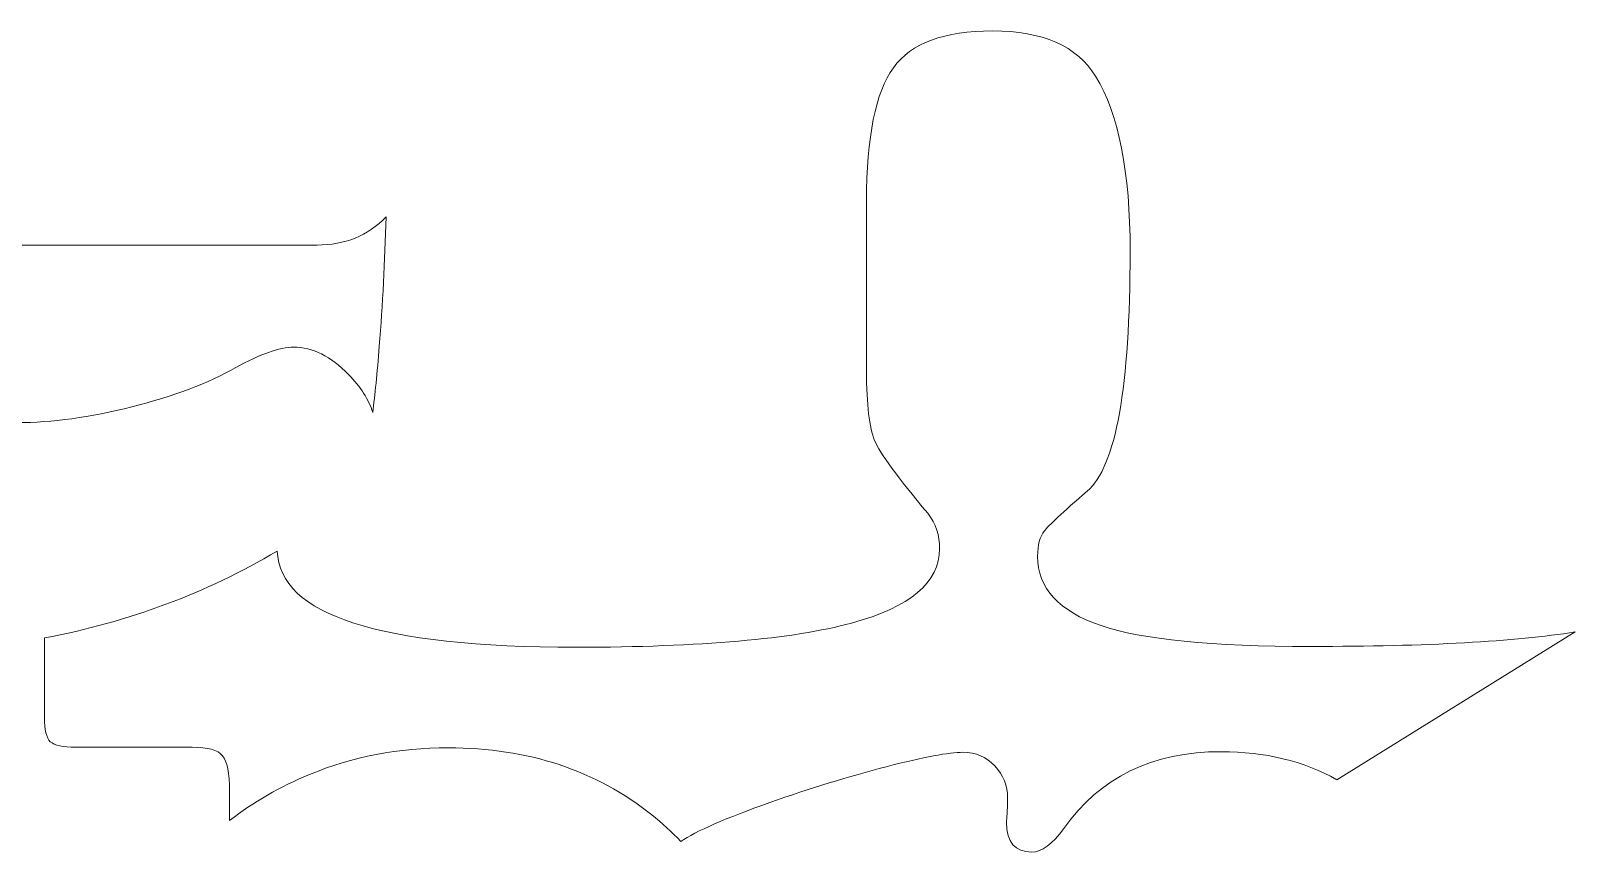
# Model space of a CAD drawing. Header units: millimetres. Extents: x -431 to 186, y -15 to 284.
# Drawn here: x -274.68 to -254.38, y 102.17 to 112.96 of the extents above; entities that cross this region are included whole.
import ezdxf

# ---------------------------------------------------------------- set-up
doc = ezdxf.new("R2010")
doc.units = ezdxf.units.MM
doc.header["$MEASUREMENT"] = 0
doc.layers.add('Capa 1', color=7, linetype='Continuous')

msp = doc.modelspace()

# ---------------------------------------------------------------- linework, layer by layer
at = {"layer": 'Capa 1', "color": 240, "lineweight": 9}
for points, knots in [([(-254.3824, 105.0606), (-255.1638, 104.934), (-256.3208, 104.8698), (-257.8564, 104.8698), (-257.8564, 104.8698), (-259.1542, 104.8698), (-260.0758, 104.9622), (-260.6112, 105.1428), (-260.6112, 105.1428), (-261.1662, 105.3312), (-261.4458, 105.635), (-261.4458, 106.054), (-261.4458, 106.054), (-261.4458, 106.204), (-261.417, 106.3152), (-261.3588, 106.3844), (-261.3588, 106.3844), (-261.3058, 106.4574), (-261.118, 106.6306), (-260.7944, 106.9112), (-260.7944, 106.9112), (-260.4182, 107.2266), (-260.2298, 108.276), (-260.2298, 110.0636), (-260.2298, 110.0636), (-260.2298, 111.1016), (-260.3796, 111.8666), (-260.6838, 112.3624), (-260.6838, 112.3624), (-260.9294, 112.7584), (-261.3784, 112.9582), (-262.0394, 112.9582), (-262.0394, 112.9582), (-262.6716, 112.9582), (-263.1058, 112.797), (-263.342, 112.4738), (-263.342, 112.4738), (-263.5736, 112.151), (-263.6944, 111.5666), (-263.6944, 110.7172), (-263.6944, 110.7172), (-263.6944, 110.7172), (-263.6944, 108.4874), (-263.6944, 108.4874), (-263.6944, 108.4874), (-263.6944, 108.0452), (-263.6558, 107.7414), (-263.5884, 107.5764), (-263.5884, 107.5764), (-263.516, 107.411), (-263.2842, 107.092), (-262.8888, 106.619), (-262.8888, 106.619), (-262.7822, 106.4808), (-262.7342, 106.327), (-262.7342, 106.154), (-262.7342, 106.154), (-262.7342, 105.7118), (-263.12, 105.385), (-263.8922, 105.1774), (-263.8922, 105.1774), (-264.6638, 104.966), (-265.87, 104.8622), (-267.5108, 104.8584), (-267.5108, 104.8584), (-270.0996, 104.8622), (-271.407, 105.2828), (-271.4376, 106.1238), (-271.4376, 106.1238), (-272.3698, 105.5704), (-273.3892, 105.19), (-274.497, 104.9818), (-274.497, 104.9818), (-274.497, 104.9818), (-274.497, 103.9378), (-274.497, 103.9378), (-274.497, 103.9378), (-274.497, 103.7736), (-274.4716, 103.6678), (-274.4208, 103.6178), (-274.4208, 103.6178), (-274.3672, 103.5704), (-274.2544, 103.5454), (-274.085, 103.5454), (-274.085, 103.5454), (-274.085, 103.5454), (-272.5548, 103.5454), (-272.5548, 103.5454), (-272.5548, 103.5454), (-272.3516, 103.5454), (-272.2188, 103.509), (-272.1568, 103.4338), (-272.1568, 103.4338), (-272.0976, 103.3614), (-272.0662, 103.2056), (-272.0662, 102.9662), (-272.0662, 102.9662), (-272.0662, 102.9662), (-272.0662, 102.5826), (-272.0662, 102.5826), (-272.0662, 102.5826), (-271.7508, 102.8262), (-271.4004, 103.0274), (-271.0152, 103.186), (-271.0152, 103.186), (-270.4534, 103.42), (-269.8436, 103.5368), (-269.1886, 103.5368), (-269.1886, 103.5368), (-268.1412, 103.5368), (-267.249, 103.2446), (-266.5178, 102.657), (-266.5178, 102.657), (-266.3806, 102.5476), (-266.2532, 102.4308), (-266.1356, 102.3068), (-266.1356, 102.3068), (-265.9342, 102.4436), (-265.5458, 102.614), (-264.9648, 102.8186), (-264.9648, 102.8186), (-264.434, 103.0052), (-263.9258, 103.161), (-263.4346, 103.289), (-263.4346, 103.289), (-262.9436, 103.4174), (-262.6074, 103.4784), (-262.4268, 103.4784), (-262.4268, 103.4784), (-262.2602, 103.4784), (-262.1218, 103.42), (-262.009, 103.3002), (-262.009, 103.3002), (-261.896, 103.1806), (-261.8396, 103.0384), (-261.8396, 102.877), (-261.8396, 102.877), (-261.8396, 102.8602), (-261.8424, 102.7908), (-261.8452, 102.671), (-261.8452, 102.671), (-261.851, 102.6292), (-261.8538, 102.5904), (-261.8538, 102.5568), (-261.8538, 102.5568), (-261.8538, 102.298), (-261.7436, 102.1672), (-261.5234, 102.1672), (-261.5234, 102.1672), (-261.3906, 102.1672), (-261.2524, 102.2702), (-261.1028, 102.4762), (-261.1028, 102.4762), (-260.6284, 103.15), (-259.9396, 103.4868), (-259.0334, 103.4868), (-259.0334, 103.4868), (-258.4582, 103.4868), (-257.9508, 103.3646), (-257.513, 103.1188), (-257.513, 103.1188), (-257.513, 103.1188), (-254.3824, 105.0606), (-254.3824, 105.0606)], [0, 0, 0, 0, 0.0238095, 0.0238095, 0.0238095, 0.0238095, 0.047619, 0.047619, 0.047619, 0.047619, 0.0714286, 0.0714286, 0.0714286, 0.0714286, 0.0952381, 0.0952381, 0.0952381, 0.0952381, 0.1190476, 0.1190476, 0.1190476, 0.1190476, 0.1428571, 0.1428571, 0.1428571, 0.1428571, 0.1666667, 0.1666667, 0.1666667, 0.1666667, 0.1904762, 0.1904762, 0.1904762, 0.1904762, 0.2142857, 0.2142857, 0.2142857, 0.2142857, 0.2380952, 0.2380952, 0.2380952, 0.2380952, 0.2619048, 0.2619048, 0.2619048, 0.2619048, 0.2857143, 0.2857143, 0.2857143, 0.2857143, 0.3095238, 0.3095238, 0.3095238, 0.3095238, 0.3333333, 0.3333333, 0.3333333, 0.3333333, 0.3571429, 0.3571429, 0.3571429, 0.3571429, 0.3809524, 0.3809524, 0.3809524, 0.3809524, 0.4047619, 0.4047619, 0.4047619, 0.4047619, 0.4285714, 0.4285714, 0.4285714, 0.4285714, 0.452381, 0.452381, 0.452381, 0.452381, 0.4761905, 0.4761905, 0.4761905, 0.4761905, 0.5, 0.5, 0.5, 0.5, 0.5238095, 0.5238095, 0.5238095, 0.5238095, 0.547619, 0.547619, 0.547619, 0.547619, 0.5714286, 0.5714286, 0.5714286, 0.5714286, 0.5952381, 0.5952381, 0.5952381, 0.5952381, 0.6190476, 0.6190476, 0.6190476, 0.6190476, 0.6428571, 0.6428571, 0.6428571, 0.6428571, 0.6666667, 0.6666667, 0.6666667, 0.6666667, 0.6904762, 0.6904762, 0.6904762, 0.6904762, 0.7142857, 0.7142857, 0.7142857, 0.7142857, 0.7380952, 0.7380952, 0.7380952, 0.7380952, 0.7619048, 0.7619048, 0.7619048, 0.7619048, 0.7857143, 0.7857143, 0.7857143, 0.7857143, 0.8095238, 0.8095238, 0.8095238, 0.8095238, 0.8333333, 0.8333333, 0.8333333, 0.8333333, 0.8571429, 0.8571429, 0.8571429, 0.8571429, 0.8809524, 0.8809524, 0.8809524, 0.8809524, 0.9047619, 0.9047619, 0.9047619, 0.9047619, 0.9285714, 0.9285714, 0.9285714, 0.9285714, 0.952381, 0.952381, 0.952381, 0.952381, 1, 1, 1, 1]), ([(-270.1834, 107.9452), (-270.1538, 108.1698), (-270.1254, 108.4588), (-270.0968, 108.814), (-270.0968, 108.814), (-270.0536, 109.3622), (-270.024, 109.9294), (-270.0084, 110.5134), (-270.0084, 110.5134), (-270.2476, 110.2666), (-270.5514, 110.1442), (-270.913, 110.1442), (-270.913, 110.1442), (-270.913, 110.1442), (-277.5566, 110.1442), (-277.5566, 110.1442), (-277.5566, 110.1442), (-277.8458, 110.1442), (-277.9908, 110.0404), (-277.9908, 109.8366), (-277.9908, 109.8366), (-277.9908, 109.3486), (-277.6626, 108.8912), (-276.997, 108.4604), (-276.997, 108.4604), (-276.331, 108.0262), (-275.6168, 107.8106), (-274.8548, 107.8106), (-274.8548, 107.8106), (-274.4008, 107.8106), (-273.8994, 107.88), (-273.3492, 108.0182), (-273.3492, 108.0182), (-272.7992, 108.1568), (-272.341, 108.3296), (-271.9836, 108.5334), (-271.9836, 108.5334), (-271.6654, 108.7102), (-271.4096, 108.8026), (-271.2214, 108.8026), (-271.2214, 108.8026), (-270.9754, 108.8026), (-270.7342, 108.6836), (-270.5026, 108.4412), (-270.5026, 108.4412), (-270.3428, 108.2802), (-270.236, 108.1146), (-270.1834, 107.9452)], [0, 0, 0, 0, 0.0769231, 0.0769231, 0.0769231, 0.0769231, 0.1538462, 0.1538462, 0.1538462, 0.1538462, 0.2307692, 0.2307692, 0.2307692, 0.2307692, 0.3076923, 0.3076923, 0.3076923, 0.3076923, 0.3846154, 0.3846154, 0.3846154, 0.3846154, 0.4615385, 0.4615385, 0.4615385, 0.4615385, 0.5384615, 0.5384615, 0.5384615, 0.5384615, 0.6153846, 0.6153846, 0.6153846, 0.6153846, 0.6923077, 0.6923077, 0.6923077, 0.6923077, 0.7692308, 0.7692308, 0.7692308, 0.7692308, 0.8461538, 0.8461538, 0.8461538, 0.8461538, 1, 1, 1, 1])]:
    msp.add_open_spline(points, degree=3, knots=knots, dxfattribs=at)

doc.saveas('drawing.dxf')
